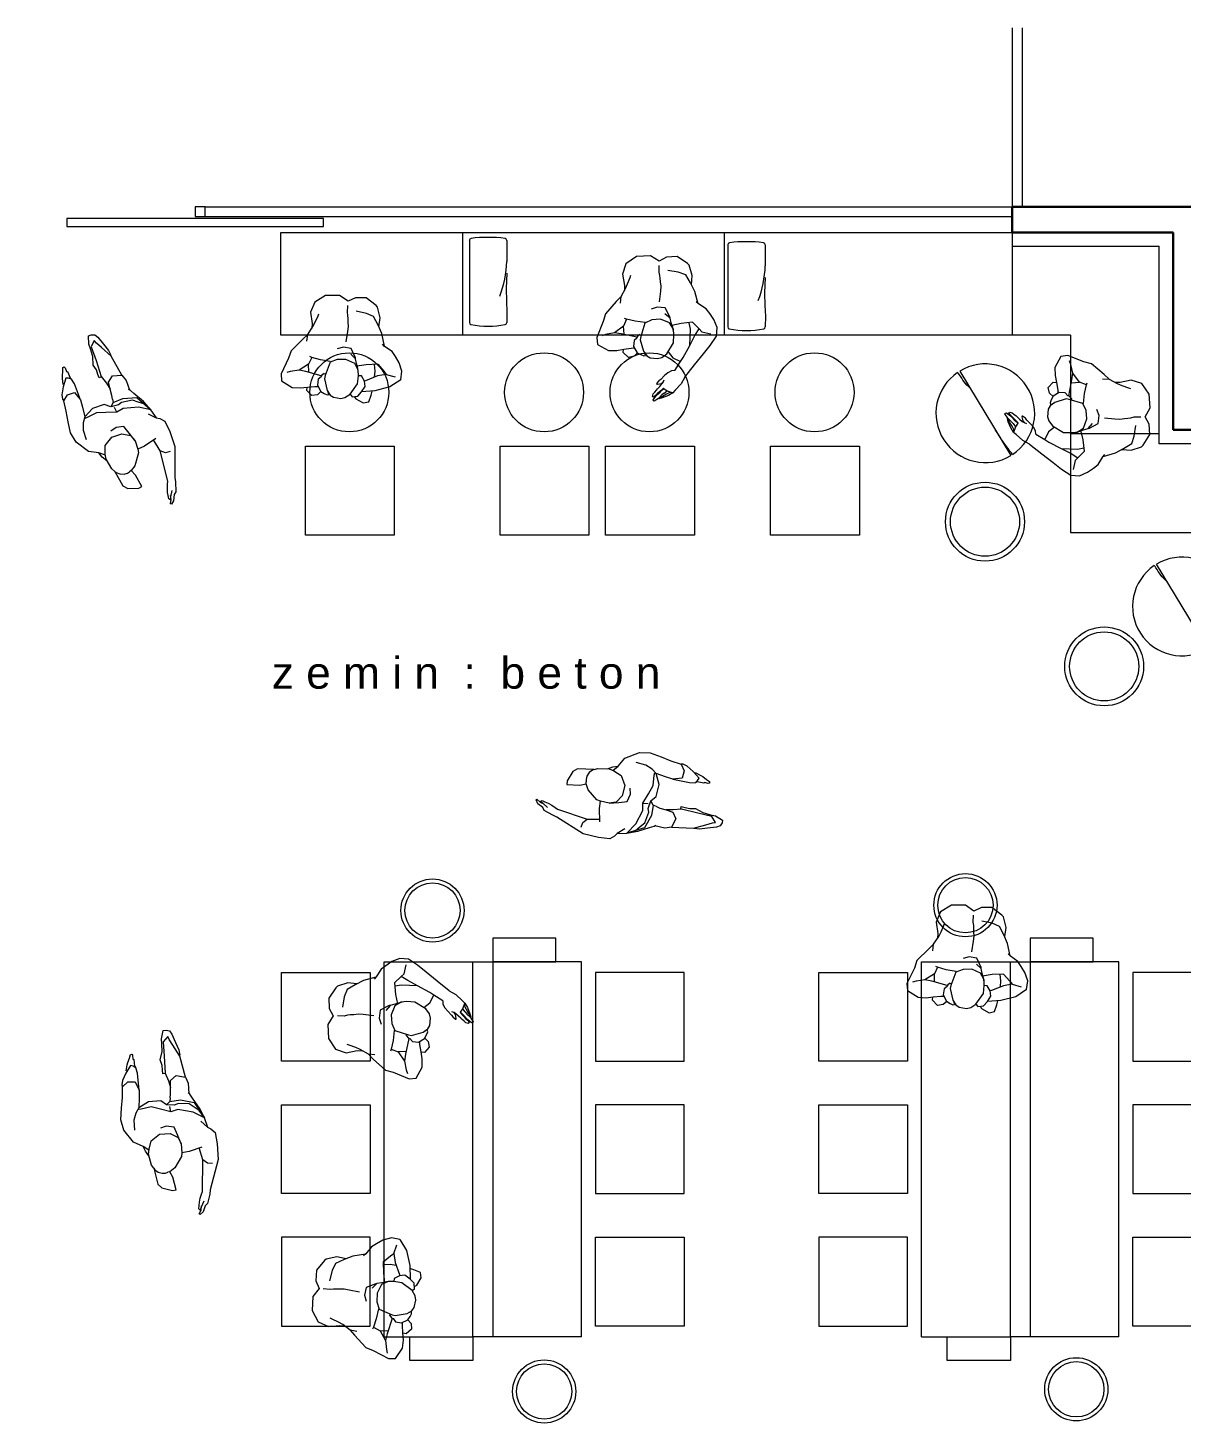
# Model space of a CAD drawing. Header units: millimetres. Extents: x 5429406 to 5440208, y -620941 to -619789.
# Drawn here: x 5432792 to 5433376, y -620496 to -619789 of the extents above; entities that cross this region are included whole.
import ezdxf

# ---------------------------------------------------------------- set-up
doc = ezdxf.new("R2010")
doc.units = ezdxf.units.MM
doc.header["$LTSCALE"] = 0.05
for name, color, linetype, lineweight in [('A-ALÇIPAN', 30, 'Continuous', 30), ('f_nitelikli cam', 4, 'Continuous', 9), ('TEFRIS', 251, 'Continuous', 9), ('tefriş', 45, 'Continuous', 18)]:
    doc.layers.add(name, color=color, linetype=linetype, lineweight=lineweight)
doc.layers.add('DUVAR', color=255, linetype='Continuous')
doc.styles.get("Standard").update_dxf_attribs({"font": 'arial.ttf'})

# ---------------------------------------------------------------- blocks, each defined once
blk = doc.blocks.new('*U31')
blk.add_lwpolyline([(149.66, -7.69), (19.66, -7.69), (19.66, -3.69), (149.66, -3.69)], close=True)
for points in [[(-50.34, -13.69), (-45.34, -13.69), (-45.34, -8.69), (-50.34, -8.69)], [(89.66, -13.69), (84.66, -13.69), (84.66, -8.69), (89.66, -8.69)]]:
    blk.add_lwpolyline(points)
blk = doc.blocks.new('ADSAFDF')
for p, q in [((21250.72, -21271.44), (21244.84, -21273.65)), ((21247.31, -21273.41), (21256.11, -21270.2)), ((21251.87, -21271.84), (21249.58, -21273.94)), ((21256.11, -21270.2), (21250.72, -21271.44)), ((21256.11, -21270.2), (21251.87, -21271.84)), ((21256.11, -21270.2), (21251.9, -21275.08)), ((21261.17, -21269.76), (21256.11, -21270.2)), ((21256.11, -21270.2), (21256.11, -21270.2)), ((21257.32, -21272.41), (21261.02, -21269.79)), ((21261.02, -21269.79), (21262.34, -21268.38)), ((21262.34, -21268.38), (21264.66, -21266.77)), ((21264.66, -21266.77), (21270.38, -21267.22)), ((21270.38, -21267.22), (21278.27, -21268.63)), ((21278.27, -21268.63), (21292.07, -21276.4)), ((21279.43, -21271.97), (21278.76, -21274.43)), ((21208.12, -21279.52), (21208.21, -21278.1)), ((21208.21, -21278.1), (21209.1, -21276.46)), ((21209.1, -21276.46), (21210.96, -21275.72)), ((21210.96, -21275.72), (21215.46, -21274.95)), ((21213.19, -21277.78), (21211.6, -21278.1)), ((21211.6, -21278.1), (21213.58, -21281.03)), ((21216.44, -21276.64), (21213.19, -21277.78)), ((21215.46, -21274.95), (21219.5, -21274.25)), ((21222.66, -21274.59), (21216.44, -21276.64)), ((21219.5, -21274.25), (21222.21, -21274.4)), ((21233.74, -21274.44), (21222.66, -21274.59)), ((21231.71, -21278.77), (21233.74, -21274.44)), ((21233.5, -21282.16), (21231.71, -21278.77)), ((21233.74, -21274.44), (21237.08, -21273.82)), ((21233.74, -21274.44), (21233.74, -21274.44)), ((21237.08, -21273.82), (21242.15, -21274.74)), ((21242.55, -21274.44), (21241.72, -21275.08)), ((21244.84, -21273.65), (21242.55, -21274.44)), ((21244.26, -21279.78), (21247.31, -21273.41)), ((21247.36, -21276), (21245.7, -21281.37)), ((21249.58, -21273.94), (21247.36, -21276)), ((21251.9, -21275.08), (21248.72, -21282.18)), ((21270.07, -21275.17), (21270.71, -21281.97)), ((21276.56, -21276.22), (21270.08, -21276.47)), ((21278.76, -21274.43), (21276.56, -21276.22)), ((21291.99, -21280.36), (21276.56, -21276.22)), ((21292.07, -21276.4), (21294.15, -21277.14)), ((21294.15, -21277.14), (21298.59, -21279.39)), ((21211.87, -21281.41), (21208.12, -21279.52)), ((21214.4, -21281.81), (21211.87, -21281.41)), ((21213.58, -21281.03), (21220.83, -21282.23)), ((21218.22, -21282.74), (21214.4, -21281.81)), ((21222.1, -21284.65), (21218.22, -21282.74)), ((21220.83, -21282.23), (21229.2, -21283.88)), ((21225.05, -21284.42), (21222.1, -21284.65)), ((21227.42, -21284.84), (21225.05, -21284.42)), ((21229.35, -21285.13), (21227.42, -21284.84)), ((21229.2, -21283.88), (21233.41, -21283.22)), ((21229.46, -21283.94), (21229.35, -21285.13)), ((21233.41, -21283.22), (21236.95, -21283.08)), ((21236.95, -21283.08), (21233.5, -21282.16)), ((21240.16, -21283.84), (21236.95, -21283.08)), ((21241.95, -21284.56), (21240.16, -21283.84)), ((21241.95, -21284.56), (21243.7, -21285.09)), ((21243.7, -21285.09), (21244.26, -21279.78)), ((21243.7, -21285.09), (21244.9, -21287.18)), ((21246.08, -21283.28), (21244.9, -21287.18)), ((21245.7, -21281.37), (21246.08, -21283.28)), ((21248.87, -21285.9), (21246.16, -21285.76)), ((21248.87, -21285.9), (21246.26, -21290.71)), ((21248.72, -21282.18), (21248.87, -21285.9)), ((21261.09, -21285.56), (21256.91, -21286.27)), ((21259.55, -21288.99), (21262.45, -21285.61)), ((21265.93, -21284.81), (21261.09, -21285.56)), ((21262.45, -21285.61), (21265.93, -21284.81)), ((21265.93, -21284.81), (21270.4, -21285.65)), ((21270.71, -21281.97), (21270.4, -21285.65)), ((21270.4, -21285.65), (21272.22, -21286.27)), ((21270.4, -21285.65), (21272.22, -21286.27)), ((21293.14, -21281.16), (21291.99, -21280.36)), ((21294.94, -21282.28), (21293.14, -21281.16)), ((21296.85, -21283.22), (21294.94, -21282.28)), ((21298.45, -21283.71), (21296.85, -21283.22)), ((21296.96, -21280.9), (21299.5, -21282.98)), ((21299.97, -21284.33), (21298.45, -21283.71)), ((21298.59, -21279.39), (21299.34, -21280.85)), ((21300.95, -21283.37), (21298.95, -21282.68)), ((21299.34, -21280.85), (21302.01, -21282.61)), ((21299.5, -21282.98), (21300.89, -21283.78)), ((21300.89, -21283.78), (21299.97, -21284.33)), ((21302.61, -21284.81), (21300.95, -21283.37)), ((21302.01, -21282.61), (21302.97, -21284.45)), ((21302.97, -21284.45), (21302.61, -21284.81)), ((21242.29, -21289.55), (21241.25, -21295.64)), ((21244.9, -21287.18), (21242.29, -21289.55)), ((21246.26, -21290.71), (21244.1, -21295.01)), ((21256.91, -21286.27), (21255.34, -21289.95)), ((21255.34, -21289.95), (21255.73, -21293.12)), ((21258.55, -21294.26), (21259.55, -21288.99)), ((21272.22, -21286.27), (21276.95, -21291.08)), ((21276.95, -21291.08), (21278.18, -21294)), ((21281.34, -21293.15), (21278.18, -21294)), ((21287.82, -21293.14), (21281.34, -21293.15)), ((21287.83, -21294.99), (21287.82, -21293.14)), ((21215.72, -21297.85), (21216.39, -21297.67)), ((21215.75, -21298.62), (21215.72, -21297.85)), ((21217.38, -21299.56), (21215.75, -21298.62)), ((21216.39, -21297.67), (21218.32, -21298.05)), ((21219.31, -21300.9), (21217.38, -21299.56)), ((21218.32, -21298.05), (21218.67, -21297.58)), ((21218.67, -21297.58), (21222.07, -21298.04)), ((21221.87, -21298.76), (21221.17, -21299.97)), ((21221.17, -21299.97), (21224.32, -21303.28)), ((21223, -21297.63), (21221.87, -21298.76)), ((21222.07, -21298.04), (21223, -21297.63)), ((21225.83, -21297.52), (21223, -21297.63)), ((21234.38, -21298.82), (21225.83, -21297.52)), ((21228.88, -21303.36), (21229.7, -21299.63)), ((21229.7, -21299.63), (21234.38, -21298.82)), ((21234.38, -21298.82), (21238.13, -21299.78)), ((21238.13, -21299.78), (21242.97, -21301.15)), ((21241.25, -21295.64), (21242.97, -21301.15)), ((21243.88, -21300.23), (21243.72, -21301.49)), ((21244.1, -21295.01), (21243.88, -21300.23)), ((21260.69, -21299.16), (21258.55, -21294.26)), ((21264.5, -21301.33), (21260.69, -21299.16)), ((21275.37, -21301.08), (21276.91, -21299.74)), ((21276.91, -21299.74), (21278.04, -21297.86)), ((21278.04, -21297.86), (21278.31, -21296.23)), ((21278.18, -21294), (21278.24, -21295.02)), ((21278.31, -21296.23), (21278.24, -21295.02)), ((21282.85, -21301.42), (21285.2, -21299.84)), ((21285.2, -21299.84), (21287.83, -21294.99)), ((21220.41, -21301.51), (21219.31, -21300.9)), ((21223.27, -21302.77), (21220.41, -21301.51)), ((21224.32, -21303.28), (21227.59, -21305.81)), ((21227.59, -21305.81), (21229.65, -21306.6)), ((21230.68, -21306.54), (21228.88, -21303.36)), ((21229.65, -21306.6), (21230.68, -21306.54)), ((21235.92, -21307.95), (21230.68, -21306.54)), ((21242.97, -21301.15), (21245.13, -21303.35)), ((21245.13, -21303.35), (21248.45, -21305.16)), ((21248.45, -21305.16), (21253.36, -21306.14)), ((21262.43, -21303.81), (21259.24, -21308.03)), ((21264.97, -21301.5), (21262.43, -21303.81)), ((21265.04, -21303.37), (21262.43, -21303.81)), ((21266.98, -21302.22), (21264.5, -21301.33)), ((21267.82, -21302.2), (21265.04, -21303.37)), ((21272.66, -21302.09), (21266.98, -21302.22)), ((21274.45, -21301.41), (21272.66, -21302.09)), ((21274.45, -21301.41), (21282.85, -21301.42)), ((21274.47, -21301.42), (21275.37, -21301.08)), ((21240.99, -21309.68), (21235.92, -21307.95)), ((21246.55, -21311.44), (21240.99, -21309.68)), ((21252.06, -21311.3), (21246.55, -21311.44)), ((21259.24, -21308.03), (21252.06, -21311.3))]:
    blk.add_line(p, q)
blk = doc.blocks.new('insanplanoturan2')
for p, q in [((-4.35, 28), (-8.09, 30.21)), ((-1.54, 25.72), (-5.35, 20.45)), ((-3.59, 26.87), (-4.35, 28)), ((1.11, 27.39), (-1.54, 25.72)), ((3.27, 27.84), (1.11, 27.39)), ((7, 27.12), (3.27, 27.84)), ((8.63, 26), (7, 27.12)), ((10.14, 23.59), (8.63, 26)), ((10.17, 25.88), (9.26, 25.73)), ((9.26, 25.73), (9.56, 24.52)), ((11.39, 17.65), (10.14, 23.59)), ((11.6, 25.19), (10.17, 25.88)), ((13.37, 24.07), (11.6, 25.19)), ((13.24, 24.16), (15.05, 25.76)), ((14.98, 20.87), (13.37, 24.07)), ((16.27, 21.48), (14.74, 21.5)), ((15.05, 25.76), (17.91, 26.13)), ((20.07, 21.81), (16.27, 21.48)), ((17.91, 26.13), (20.4, 23.48)), ((23.66, 22.17), (20.07, 21.81)), ((20.4, 23.48), (20.2, 21.81)), ((27.76, 21.89), (23.66, 22.17)), ((33.11, 18.44), (27.76, 21.89)), ((-27.28, 18.74), (-27.93, 14.41)), ((-27.93, 14.41), (-26.55, 10.2)), ((-27.28, 18.74), (-27.28, 18.74)), ((-19.98, 15.91), (-24.48, 17.29)), ((-18.79, 14.34), (-19.98, 15.91)), ((-15.71, 10.73), (-18.79, 14.34)), ((-14.03, 17.26), (-14.37, 14.2)), ((-14.37, 14.2), (-14.05, 10.87)), ((-5.35, 20.45), (-5.85, 16.43)), ((-5.85, 16.43), (-5.83, 13.53)), ((-5.85, 14.49), (-5.54, 12.71)), ((8.41, 9.37), (10.99, 16.09)), ((11.39, 14.95), (10.64, 15.16)), ((10.99, 16.09), (11.39, 17.65)), ((11.39, 14.95), (12.59, 15.84)), ((12.59, 15.84), (12.97, 16.66)), ((12.94, 16.13), (20.72, 13.88)), ((12.97, 16.66), (14.48, 17.79)), ((14.48, 17.79), (14.98, 20.87)), ((14.98, 20.87), (14.98, 20.87)), ((19.31, 14.28), (19.29, 10.2)), ((28.65, 13.7), (30.45, 14.23)), ((29.4, 7.03), (33.27, 14.87)), ((33.27, 14.87), (33.11, 18.44)), ((-26.55, 10.2), (-24.71, 6.99)), ((-15.71, 10.73), (-9.91, 10.95)), ((-9.91, 10.95), (-5.08, 11.6)), ((-5.83, 13.53), (-4.08, 10.14)), ((-5.54, 12.71), (-4.92, 10.26)), ((-4.92, 10.26), (-4.51, 7.82)), ((-4.51, 7.82), (-2.1, 5.49)), ((-4.51, 7.82), (-4.46, 7.27)), ((-4.46, 7.27), (-2.36, 2.53)), ((-4.08, 10.14), (0.35, 8.04)), ((0.35, 8.04), (4.73, 8.08)), ((4.73, 8.08), (8.41, 9.37)), ((8.28, 9.05), (13.28, 8.1)), ((13.28, 8.1), (17.61, 6.77)), ((17.61, 6.77), (19.29, 10.2)), ((19.29, 10.2), (24.16, 13.11)), ((20.72, 13.88), (24.16, 13.11)), ((24.16, 13.11), (28.65, 13.7)), ((-24.71, 6.99), (-23.11, 4.46)), ((-23.11, 4.46), (-19.37, 1.75)), ((-19.37, 1.75), (-18.3, 0.57)), ((-19.26, 1.62), (-18.03, -4.75)), ((-2.36, 2.53), (1.56, 1.75)), ((1.56, 1.75), (4.62, 2.65)), ((17.61, 6.77), (18.58, 6.35)), ((22.01, -2.61), (28.03, 3.22)), ((28.03, 3.22), (29.4, 7.03)), ((-18.03, -4.75), (-16.17, -9.13)), ((-0.81, -6.09), (-1.17, -8.58)), ((0.13, -0.8), (-0.81, -6.09)), ((19.46, -4.88), (16.82, -8.79)), ((20, -1.56), (19.46, -4.88)), ((19.46, -4.88), (22.01, -2.61)), ((-16.62, -8.22), (-17.35, -12.82)), ((-17.35, -12.82), (-16.11, -18.21)), ((-16.17, -9.13), (-14.03, -13.42)), ((-14.03, -13.42), (-10.4, -15.06)), ((-1.17, -8.58), (-1.05, -10.85)), ((-1.05, -10.85), (-1.05, -12.66)), ((-1.05, -12.66), (-1.01, -14.11)), ((-1.01, -14.11), (-0.73, -15.8)), ((15.63, -11.06), (14.16, -14.24)), ((16.82, -8.79), (15.63, -11.06)), ((17.24, -10.34), (17.46, -7.85)), ((17.93, -16.07), (17.24, -10.34)), ((-16.11, -18.21), (-15.32, -19.11)), ((-15.32, -19.11), (-10.35, -22.99)), ((-10.4, -15.06), (-5.21, -16.27)), ((-0.73, -15.8), (-0.99, -19.23)), ((14.16, -14.24), (13.76, -15.31)), ((15.74, -21.26), (17.93, -16.07)), ((-10.35, -22.99), (-5, -23.15)), ((-5, -23.15), (-1.15, -21.36)), ((-1.15, -21.36), (3.07, -24.4)), ((3.07, -24.4), (10.13, -24.5)), ((10.13, -24.5), (15.74, -21.26))]:
    blk.add_line(p, q)
for points in [[(-8.09, 30.21), (-10.88, 29.66), (-12.15, 26.27), (-12.64, 24.24)], [(-27.28, 18.74), (-21.76, 22.31), (-14.13, 24.15), (-7.35, 24.57)], [(-1.54, 25.72), (-2.54, 26.97), (-5.37, 26.69), (-7.35, 24.57), (-9.19, 21.89), (-8.9, 19.21), (-7.35, 16.52), (-5.85, 16.43)], [(-19.98, 15.91), (-15.55, 16.66), (-9.47, 19.07), (-8.9, 19.21)]]:
    blk.add_lwpolyline(points)
blk = doc.blocks.new('xccxc')
at = {"rotation": 180}
blk.add_blockref('insanplanoturan2', (220488.91, -31825.14), dxfattribs=at)
blk = doc.blocks.new('dada')
for p, q in [((219973.43, -31806.86), (219967.82, -31810.1)), ((219980.49, -31806.97), (219973.43, -31806.86)), ((219984.71, -31810.01), (219980.49, -31806.97)), ((219988.56, -31808.22), (219984.71, -31810.01)), ((219993.91, -31808.37), (219988.56, -31808.22)), ((219998.88, -31812.26), (219993.91, -31808.37)), ((219967.82, -31810.1), (219965.63, -31815.29)), ((219965.63, -31815.29), (219966.32, -31821.02)), ((219969.4, -31817.13), (219969.8, -31816.05)), ((219984.28, -31815.56), (219984.55, -31812.14)), ((219984.57, -31817.26), (219984.28, -31815.56)), ((219993.96, -31816.3), (219988.77, -31815.1)), ((219999.67, -31813.16), (219998.88, -31812.26)), ((220000.91, -31818.54), (219999.67, -31813.16)), ((219964.1, -31826.49), (219966.74, -31822.57)), ((219966.32, -31821.02), (219966.1, -31823.52)), ((219966.74, -31822.57), (219967.93, -31820.3)), ((219967.93, -31820.3), (219969.4, -31817.13)), ((219984.36, -31825.28), (219984.72, -31822.78)), ((219984.6, -31818.7), (219984.57, -31817.26)), ((219984.6, -31820.52), (219984.6, -31818.7)), ((219984.72, -31822.78), (219984.6, -31820.52)), ((219997.59, -31817.95), (219993.96, -31816.3)), ((219999.73, -31822.23), (219997.59, -31817.95)), ((220001.59, -31826.62), (219999.73, -31822.23)), ((220000.18, -31823.15), (220000.91, -31818.54)), ((219961.55, -31828.75), (219955.53, -31834.58)), ((219964.1, -31826.49), (219961.55, -31828.75)), ((219963.56, -31829.8), (219964.1, -31826.49)), ((219983.43, -31830.57), (219984.36, -31825.28)), ((220002.81, -31832.98), (220001.59, -31826.62)), ((219955.53, -31834.58), (219954.16, -31838.39)), ((219981.99, -31833.12), (219978.94, -31834.02)), ((219985.92, -31833.89), (219981.99, -31833.12)), ((219988.07, -31839.19), (219985.66, -31836.85)), ((219988.02, -31838.63), (219985.92, -31833.89)), ((220002.93, -31833.11), (220001.86, -31831.93)), ((220006.66, -31835.82), (220002.93, -31833.11)), ((220008.27, -31838.35), (220006.66, -31835.82)), ((219954.16, -31838.39), (219950.29, -31846.24)), ((219959.4, -31844.48), (219954.91, -31845.07)), ((219964.26, -31841.56), (219959.4, -31844.48)), ((219962.84, -31845.25), (219959.4, -31844.48)), ((219964.25, -31845.64), (219964.26, -31841.56)), ((219965.95, -31838.14), (219964.26, -31841.56)), ((219965.95, -31838.14), (219964.98, -31837.71)), ((219970.28, -31839.47), (219965.95, -31838.14)), ((219975.28, -31840.42), (219970.28, -31839.47)), ((219975.15, -31840.74), (219972.56, -31847.46)), ((219978.82, -31839.44), (219975.15, -31840.74)), ((219983.21, -31839.4), (219978.82, -31839.44)), ((219987.64, -31841.51), (219983.21, -31839.4)), ((219989.39, -31844.89), (219987.64, -31841.51)), ((219988.07, -31839.19), (219988.02, -31838.63)), ((219988.47, -31841.63), (219988.07, -31839.19)), ((219989.1, -31844.08), (219988.47, -31841.63)), ((219993.46, -31842.32), (219988.64, -31842.96)), ((219989.4, -31845.86), (219989.1, -31844.08)), ((219999.27, -31842.1), (219993.46, -31842.32)), ((219997.93, -31845.57), (219997.61, -31842.23)), ((219999.27, -31842.1), (220002.34, -31845.71)), ((220010.11, -31841.56), (220008.27, -31838.35)), ((220011.49, -31845.77), (220010.11, -31841.56)), ((219950.29, -31846.24), (219950.45, -31849.81)), ((219950.45, -31849.81), (219955.8, -31853.26)), ((219954.91, -31845.07), (219953.11, -31845.59)), ((219970.62, -31847.5), (219962.84, -31845.25)), ((219969.08, -31849.16), (219968.58, -31852.23)), ((219970.59, -31848.03), (219969.08, -31849.16)), ((219970.97, -31847.21), (219970.59, -31848.03)), ((219972.17, -31846.32), (219970.97, -31847.21)), ((219972.17, -31846.32), (219972.92, -31846.53)), ((219972.56, -31847.46), (219972.17, -31849.01)), ((219972.17, -31849.01), (219973.41, -31854.95)), ((219988.91, -31851.81), (219989.4, -31847.79)), ((219989.4, -31847.79), (219989.39, -31844.89)), ((219997.01, -31853.72), (219997.93, -31845.57)), ((219997.01, -31853.72), (219999.97, -31848.98)), ((219999.97, -31848.98), (220002.34, -31845.71)), ((220002.34, -31845.71), (220003.54, -31847.27)), ((220003.54, -31847.27), (220008.04, -31848.65)), ((220007.38, -31854.47), (220010.84, -31850.1)), ((220010.84, -31850.1), (220011.49, -31845.77)), ((220010.84, -31850.1), (220010.84, -31850.1)), ((219955.8, -31853.26), (219959.9, -31853.53)), ((219959.9, -31853.53), (219963.48, -31853.17)), ((219963.15, -31854.85), (219963.36, -31853.18)), ((219965.64, -31857.49), (219963.15, -31854.85)), ((219963.48, -31853.17), (219967.29, -31852.84)), ((219968.51, -31857.12), (219965.64, -31857.49)), ((219967.29, -31852.84), (219968.82, -31852.87)), ((219970.32, -31855.52), (219968.51, -31857.12)), ((219968.58, -31852.23), (219970.19, -31855.43)), ((219968.58, -31852.23), (219968.58, -31852.23)), ((219970.19, -31855.43), (219971.96, -31856.56)), ((219971.96, -31856.56), (219973.39, -31857.25)), ((219973.39, -31857.25), (219974.3, -31857.1)), ((219973.41, -31854.95), (219974.93, -31857.36)), ((219974.3, -31857.1), (219974, -31855.88)), ((219974.93, -31857.36), (219976.56, -31858.48)), ((219976.56, -31858.48), (219980.28, -31859.2)), ((219982.44, -31858.76), (219985.09, -31857.09)), ((219985.09, -31857.09), (219988.91, -31851.81)), ((219985.8, -31856.21), (219987.9, -31859.37)), ((219993.17, -31859.66), (219997.01, -31853.72)), ((219998.72, -31863.72), (220003.67, -31858.47)), ((220003.67, -31858.47), (220007.38, -31854.47)), ((219980.28, -31859.2), (219982.44, -31858.76)), ((219987.9, -31859.37), (219991.64, -31861.58)), ((219988.57, -31865.91), (219991.64, -31861.58)), ((219991.64, -31861.58), (219993.17, -31859.66)), ((219993.34, -31869.51), (219998.72, -31863.72)), ((219980.08, -31870.45), (219978.82, -31871.79)), ((219978.82, -31871.79), (219978.86, -31872.05)), ((219978.86, -31872.05), (219979.15, -31872.17)), ((219979.15, -31872.17), (219981.22, -31871.84)), ((219981.05, -31869.82), (219980.08, -31870.45)), ((219980.27, -31873.42), (219981.5, -31872.16)), ((219983.16, -31868.07), (219981.05, -31869.82)), ((219981.22, -31871.84), (219982.18, -31871.28)), ((219981.5, -31872.16), (219982.18, -31871.28)), ((219982.18, -31871.28), (219982.73, -31870.18)), ((219984.86, -31866.77), (219983.16, -31868.07)), ((219986.8, -31865.87), (219984.86, -31866.77)), ((219988.57, -31865.91), (219986.8, -31865.87)), ((219991.22, -31872.75), (219987.88, -31875.86)), ((219993.34, -31869.51), (219991.22, -31872.75)), ((219976.27, -31878.1), (219976.66, -31876.87)), ((219976.41, -31878.38), (219976.27, -31878.1)), ((219976.79, -31878.46), (219976.41, -31878.38)), ((219976.48, -31879.78), (219978.12, -31877.92)), ((219976.62, -31880.37), (219976.48, -31879.78)), ((219976.66, -31876.87), (219977.52, -31876.06)), ((219977.86, -31877.77), (219976.79, -31878.46)), ((219979.16, -31879.29), (219976.88, -31880.62)), ((219977.52, -31876.06), (219978.45, -31875.03)), ((219978.67, -31877.01), (219977.86, -31877.77)), ((219978.12, -31877.92), (219979.05, -31877.16)), ((219978.45, -31875.03), (219979.15, -31874.38)), ((219980.13, -31875.83), (219978.67, -31877.01)), ((219979.05, -31877.16), (219980.26, -31876.22)), ((219979.15, -31874.38), (219980.27, -31873.42)), ((219981.04, -31877.69), (219979.16, -31879.29)), ((219981.25, -31878.56), (219979.16, -31879.29)), ((219979.44, -31879.52), (219979.16, -31879.29)), ((219981.03, -31879.23), (219979.44, -31879.52)), ((219982.07, -31874.36), (219980.13, -31875.83)), ((219980.26, -31876.22), (219981.28, -31875.32)), ((219984.29, -31878.28), (219981.03, -31879.23)), ((219982.21, -31876.84), (219981.04, -31877.69)), ((219983.47, -31877.43), (219981.25, -31878.56)), ((219981.28, -31875.32), (219982.23, -31874.56)), ((219982.23, -31874.56), (219982.07, -31874.36)), ((219982.21, -31876.84), (219983.86, -31875.88)), ((219982.23, -31874.56), (219983.86, -31875.88)), ((219985.17, -31876.82), (219983.47, -31877.43)), ((219983.86, -31875.88), (219986.68, -31877.05)), ((219986.68, -31877.05), (219984.29, -31878.28)), ((219985.98, -31876.82), (219985.17, -31876.82)), ((219987.88, -31875.86), (219986.68, -31877.05)), ((219976.88, -31880.62), (219976.62, -31880.37))]:
    blk.add_line(p, q)
blk = doc.blocks.new('asdffadsf')
at = {"layer": 'tefriş'}
blk.add_line((5433363.58, -614780.78), (5433389.49, -614823.54), dxfattribs=at)
for start, end in [(124.12015, 301.2122), (303.62102, 121.2122)]:
    blk.add_arc((5433376.54, -614802.16), 25, start, end, dxfattribs=at)
blk.add_open_spline([(5433368.81, -614789.41), (5433367.75, -614788.4), (5433365.61, -614786.34), (5433364, -614783.32), (5433362.79, -614781.8), (5433362.51, -614781.47)], degree=3, knots=[0, 0, 0, 0, 4.350659, 8.849507, 10.159994, 10.159994, 10.159994, 10.159994], dxfattribs=at)
blk.add_spline([(5433390.38, -614822.98), (5433388.05, -614820.1), (5433381.72, -614810.72)], degree=3, dxfattribs=at)

msp = doc.modelspace()

# ---------------------------------------------------------------- linework, layer by layer
at = {"layer": 'A-ALÇIPAN', "transparency": 33554541}
for p, q in [((5434187.08, -619879.86, -245.25), (5433290.58, -619879.86, -245.25)), ((5433290.58, -619879.86, -245.25), (5433290.58, -619892.86, -245.25)), ((5433290.58, -619892.86, -245.25), (5433372.08, -619892.86, -245.25)), ((5433372.08, -619892.86, -245.25), (5433372.08, -619992.86, -245.25)), ((5433372.08, -619992.86, -245.25), (5433502.08, -619992.86, -245.25))]:
    msp.add_line(p, q, dxfattribs=at)
at = {"layer": 'f_nitelikli cam', "transparency": 33554541}
for p, q in [((5432881.68, -619879.86, -245.25), (5433290.58, -619879.86, -245.25)), ((5432881.68, -619884.86, -245.25), (5433290.58, -619884.86, -245.25))]:
    msp.add_line(p, q, dxfattribs=at)
at = {"layer": 'f_nitelikli cam', "transparency": 33554541, "elevation": -245.25}
for points in [[(5433290.58, -619789.26), (5433290.58, -619879.86)], [(5433295.58, -619789.26), (5433295.58, -619879.86)], [(5432881.68, -619884.86), (5432881.68, -619879.86)]]:
    msp.add_lwpolyline(points, dxfattribs=at)
at = {"layer": 'TEFRIS', "linetype": 'ByBlock', "transparency": 33554541}
for centre in [(5432954.72, -619973.86), (5433053.38, -619973.86), (5433106.81, -619973.86), (5433190.45, -619973.86)]:
    msp.add_circle(centre, 20, dxfattribs=at)
at = {"layer": 'tefriş', "linetype": 'ByBlock', "transparency": 33554541}
for p, q in [((5432920.08, -619944.86, -245.25), (5432920.08, -619892.86, -245.25)), ((5432920.08, -619892.86, -245.25), (5433290.58, -619892.86, -245.25)), ((5433012.28, -619944.86, -245.25), (5433012.28, -619892.86, -245.25)), ((5433144.65, -619892.86, -245.25), (5433144.65, -619944.86, -245.25)), ((5433015.53, -619896.65), (5433015.53, -619938.53)), ((5433034.51, -619896.87), (5433034.51, -619907.52)), ((5433146.47, -619898.84), (5433146.47, -619940.72)), ((5433165.44, -619899.06), (5433165.44, -619909.71)), ((5433290.58, -619899.86, -245.25), (5433365.08, -619899.86, -245.25)), ((5433290.58, -619899.86, -245.25), (5433290.58, -619944.86, -245.25)), ((5433365.08, -619999.86, -245.25), (5433365.08, -619899.86, -245.25)), ((5433034.53, -619913.42), (5433034.22, -619921.2)), ((5433034.22, -619921.2), (5433034.36, -619927.63)), ((5433165.47, -619915.61), (5433165.15, -619923.39)), ((5433034.36, -619927.63), (5433034.6, -619933.04)), ((5433165.15, -619923.39), (5433165.29, -619929.82)), ((5433034.6, -619933.04), (5433034.53, -619938.48)), ((5433165.29, -619929.82), (5433165.53, -619935.23)), ((5433165.53, -619935.23), (5433165.47, -619940.67)), ((5433320.08, -619944.86, -245.25), (5432920.08, -619944.86, -245.25)), ((5433320.08, -619944.86, -245.25), (5433320.08, -620044.86, -245.25)), ((5433365.08, -619994.86, -245.25), (5433320.08, -619994.86, -245.25)), ((5433509.08, -619999.86, -245.25), (5433365.08, -619999.86, -245.25)), ((5433320.08, -620044.86, -245.25), (5433554.08, -620044.86, -245.25))]:
    msp.add_line(p, q, dxfattribs=at)
at = {"layer": 'tefriş', "color": 87, "transparency": 33554541}
msp.add_line((5433290.58, -619892.86, -245.25), (5433290.58, -619899.86, -245.25), dxfattribs=at)
at = {"layer": 'tefriş', "transparency": 33554541}
for p, q in [((5433059.35, -620262.26, -245.25), (5433059.35, -620250.26, -245.25)), ((5433331.63, -620262.26, -245.25), (5433331.63, -620250.26, -245.25)), ((5432972.35, -620262.26, -245.25), (5433017.35, -620262.26, -245.25)), ((5432972.35, -620262.26, -245.25), (5433017.35, -620262.26, -245.25)), ((5432972.35, -620262.26, -245.25), (5433017.35, -620262.26, -245.25)), ((5432972.35, -620452.26, -245.25), (5432972.35, -620262.26, -245.25)), ((5432972.35, -620262.26, -245.25), (5433017.35, -620262.26, -245.25)), ((5432972.35, -620449.26, -245.25), (5432972.35, -620263.26, -245.25)), ((5433017.35, -620452.26, -245.25), (5433017.35, -620262.26, -245.25)), ((5433017.35, -620452.26, -245.25), (5433017.35, -620262.26, -245.25)), ((5433072.35, -620262.26, -245.25), (5433027.35, -620262.26, -245.25)), ((5433072.35, -620262.26, -245.25), (5433027.35, -620262.26, -245.25)), ((5433072.35, -620262.26, -245.25), (5433027.35, -620262.26, -245.25)), ((5433072.35, -620262.26, -245.25), (5433027.35, -620262.26, -245.25)), ((5433072.35, -620452.26, -245.25), (5433072.35, -620262.26, -245.25)), ((5433072.35, -620449.26, -245.25), (5433072.35, -620263.26, -245.25)), ((5433244.63, -620262.26, -245.25), (5433289.63, -620262.26, -245.25)), ((5433244.63, -620262.26, -245.25), (5433289.63, -620262.26, -245.25)), ((5433244.63, -620262.26, -245.25), (5433289.63, -620262.26, -245.25)), ((5433244.63, -620452.26, -245.25), (5433244.63, -620262.26, -245.25)), ((5433244.63, -620262.26, -245.25), (5433289.63, -620262.26, -245.25)), ((5433244.63, -620449.26, -245.25), (5433244.63, -620263.26, -245.25)), ((5433289.63, -620452.26, -245.25), (5433289.63, -620262.26, -245.25)), ((5433289.63, -620452.26, -245.25), (5433289.63, -620262.26, -245.25)), ((5433344.63, -620262.26, -245.25), (5433299.63, -620262.26, -245.25)), ((5433344.63, -620262.26, -245.25), (5433299.63, -620262.26, -245.25)), ((5433344.63, -620262.26, -245.25), (5433299.63, -620262.26, -245.25)), ((5433344.63, -620262.26, -245.25), (5433299.63, -620262.26, -245.25)), ((5433344.63, -620452.26, -245.25), (5433344.63, -620262.26, -245.25)), ((5433344.63, -620449.26, -245.25), (5433344.63, -620263.26, -245.25)), ((5432972.35, -620452.26, -245.25), (5433017.35, -620452.26, -245.25)), ((5432985.35, -620464.26, -245.25), (5432985.35, -620452.26, -245.25)), ((5432985.35, -620452.26, -245.25), (5433017.35, -620452.26, -245.25)), ((5433017.35, -620452.26, -245.25), (5433017.35, -620464.26, -245.25)), ((5433017.35, -620452.26, -245.25), (5433017.35, -620464.26, -245.25)), ((5433072.35, -620452.26, -245.25), (5433027.35, -620452.26, -245.25)), ((5433059.35, -620452.26, -245.25), (5433027.35, -620452.26, -245.25)), ((5433244.63, -620452.26, -245.25), (5433289.63, -620452.26, -245.25)), ((5433257.63, -620464.26, -245.25), (5433257.63, -620452.26, -245.25)), ((5433257.63, -620452.26, -245.25), (5433289.63, -620452.26, -245.25)), ((5433289.63, -620452.26, -245.25), (5433289.63, -620464.26, -245.25)), ((5433289.63, -620452.26, -245.25), (5433289.63, -620464.26, -245.25)), ((5433344.63, -620452.26, -245.25), (5433299.63, -620452.26, -245.25)), ((5433331.63, -620452.26, -245.25), (5433299.63, -620452.26, -245.25))]:
    msp.add_line(p, q, dxfattribs=at)
at = {"layer": 'tefriş', "linetype": 'ByBlock', "transparency": 33554541}
for points in [[(5432932.44, -620046.17), (5432932.44, -620001.17), (5432977.44, -620001.17), (5432977.44, -620046.17)], [(5433031.1, -620046.17), (5433031.1, -620001.17), (5433076.1, -620001.17), (5433076.1, -620046.17)], [(5433084.53, -620046.17), (5433084.53, -620001.17), (5433129.53, -620001.17), (5433129.53, -620046.17)], [(5433168.17, -620046.17), (5433168.17, -620001.17), (5433213.17, -620001.17), (5433213.17, -620046.17)]]:
    msp.add_lwpolyline(points, close=True, dxfattribs=at)
at = {"layer": 'tefriş', "transparency": 33554541, "elevation": -245.25}
for points in [[(5433059.35, -620262.26), (5433059.35, -620250.26), (5433027.35, -620250.26), (5433027.35, -620262.26)], [(5433331.63, -620262.26), (5433331.63, -620250.26), (5433299.63, -620250.26), (5433299.63, -620262.26)], [(5432920.3, -620267.69), (5432965.3, -620267.69), (5432965.3, -620312.69), (5432920.3, -620312.69)], [(5433027.35, -620452.26), (5433017.35, -620452.26), (5433017.35, -620262.26), (5433027.35, -620262.26)], [(5433124.4, -620267.69), (5433079.4, -620267.69), (5433079.4, -620312.69), (5433124.4, -620312.69)], [(5433192.58, -620267.69), (5433237.58, -620267.69), (5433237.58, -620312.69), (5433192.58, -620312.69)], [(5433299.63, -620452.26), (5433289.63, -620452.26), (5433289.63, -620262.26), (5433299.63, -620262.26)], [(5433396.68, -620267.69), (5433351.68, -620267.69), (5433351.68, -620312.69), (5433396.68, -620312.69)], [(5432920.3, -620334.76), (5432965.3, -620334.76), (5432965.3, -620379.76), (5432920.3, -620379.76)], [(5433124.4, -620334.76), (5433079.4, -620334.76), (5433079.4, -620379.76), (5433124.4, -620379.76)], [(5433192.58, -620334.76), (5433237.58, -620334.76), (5433237.58, -620379.76), (5433192.58, -620379.76)], [(5433396.68, -620334.76), (5433351.68, -620334.76), (5433351.68, -620379.76), (5433396.68, -620379.76)], [(5432920.3, -620446.83), (5432965.3, -620446.83), (5432965.3, -620401.83), (5432920.3, -620401.83)], [(5433124.4, -620446.83), (5433079.4, -620446.83), (5433079.4, -620401.83), (5433124.4, -620401.83)], [(5433192.58, -620446.83), (5433237.58, -620446.83), (5433237.58, -620401.83), (5433192.58, -620401.83)], [(5433396.68, -620446.83), (5433351.68, -620446.83), (5433351.68, -620401.83), (5433396.68, -620401.83)], [(5432985.35, -620464.26), (5432985.35, -620452.26), (5433017.35, -620452.26), (5433017.35, -620464.26)], [(5433257.63, -620464.26), (5433257.63, -620452.26), (5433289.63, -620452.26), (5433289.63, -620464.26)]]:
    msp.add_lwpolyline(points, close=True, dxfattribs=at)
at = {"layer": 'tefriş', "linetype": 'ByBlock', "transparency": 33554541}
for centre, radius in [((5433276.78, -620039.38), 20), ((5433276.78, -620039.38), 17.5), ((5433337.16, -620112.67), 20), ((5433337.16, -620112.67), 17.5)]:
    msp.add_circle(centre, radius, dxfattribs=at)
at = {"layer": 'tefriş', "transparency": 33554541}
for centre, radius in [((5433266.86, -620233.66, -245.25), 16), ((5432996.86, -620236.34), 16), ((5432996.86, -620236.34), 14), ((5433266.86, -620233.66, -245.25), 14), ((5433053.45, -620479.97), 16), ((5433323.02, -620478.84), 16), ((5433323.02, -620478.84), 14), ((5433053.45, -620479.97), 14)]:
    msp.add_circle(centre, radius, dxfattribs=at)
at = {"layer": 'tefriş', "linetype": 'ByBlock', "transparency": 33554541}
for centre, radius, start, end in [((5433016.51, -619896.87), 1, 96.72583, 180), ((5433025.01, -619968.95), 73.58, 83.27417, 96.72583), ((5433033.51, -619896.87), 1, 0, 83.27417), ((5433147.44, -619899.06), 1, 96.72583, 180), ((5433155.94, -619971.14), 73.58, 83.27417, 96.72583), ((5433164.44, -619899.06), 1, 0, 83.27417), ((5432981.11, -619905.95), 53.42, 338.86878, 358.32067), ((5433112.04, -619908.14), 53.42, 338.86878, 358.32067), ((5433016.53, -619938.53), 1, 180, 255.18467), ((5433024.93, -619897.17), 43.2, 258.44571, 281.76252), ((5433033.53, -619938.48), 1, 281.63319, 0), ((5433147.47, -619940.72), 1, 180, 255.18467), ((5433155.86, -619899.37), 43.2, 258.44571, 281.76252), ((5433164.47, -619940.67), 1, 281.63319, 0)]:
    msp.add_arc(centre, radius, start, end, dxfattribs=at)

# ---------------------------------------------------------------- block references
at = {"layer": 'f_nitelikli cam', "transparency": 33554541, "xscale": -1, "rotation": 180}
msp.add_blockref('*U31', (5432792.02, -619893.55, -245.25), dxfattribs=at)
at = {"layer": 'tefriş', "linetype": 'ByBlock', "transparency": 33554541}
for name, p, rotation in [('dada', (5211372.45, -604517.38), 4.257695987429049), ('xccxc', (5212019.18, -591377.37), 0.8445475240994589), ('dada', (5445431.79, -398041.72), 275.1141354085227), ('xccxc', (5212336.24, -591686.24, -245.25), 0.8445475240994589), ('xccxc', (5394106.59, -839789, -245.25), 88.16892515749052)]:
    msp.add_blockref(name, p, dxfattribs=dict(at, rotation=rotation))
at = {"layer": 'tefriş', "transparency": 33554541}
for name, p, rotation in [('ADSAFDF', (5441039.51, -591047.48), 299.2235009443715), ('ADSAFDF', (5453142.18, -642610.75), 176.8285418313855), ('dada', (5416208.24, -841931.28), 93.90923502213339), ('ADSAFDF', (5448256.06, -594498.36), 284.2694098583591)]:
    msp.add_blockref(name, p, dxfattribs=dict(at, rotation=rotation))
at = {"layer": 'tefriş', "linetype": 'ByBlock', "transparency": 33554541}
for p in [(-99.59, -5182.29), (0, -5280.18)]:
    msp.add_blockref('asdffadsf', p, dxfattribs=at)

# ---------------------------------------------------------------- texts
at = {"layer": 'DUVAR', "transparency": 33554541, "insert": (5432915.42, -620124.17), "char_height": 16.0524, "attachment_point": 7}
msp.add_mtext_dynamic_manual_height_columns('z e m i n  :  b e t o n', width=1669.2448, gutter_width=60, heights=[0], dxfattribs=at)

doc.saveas('drawing.dxf')
